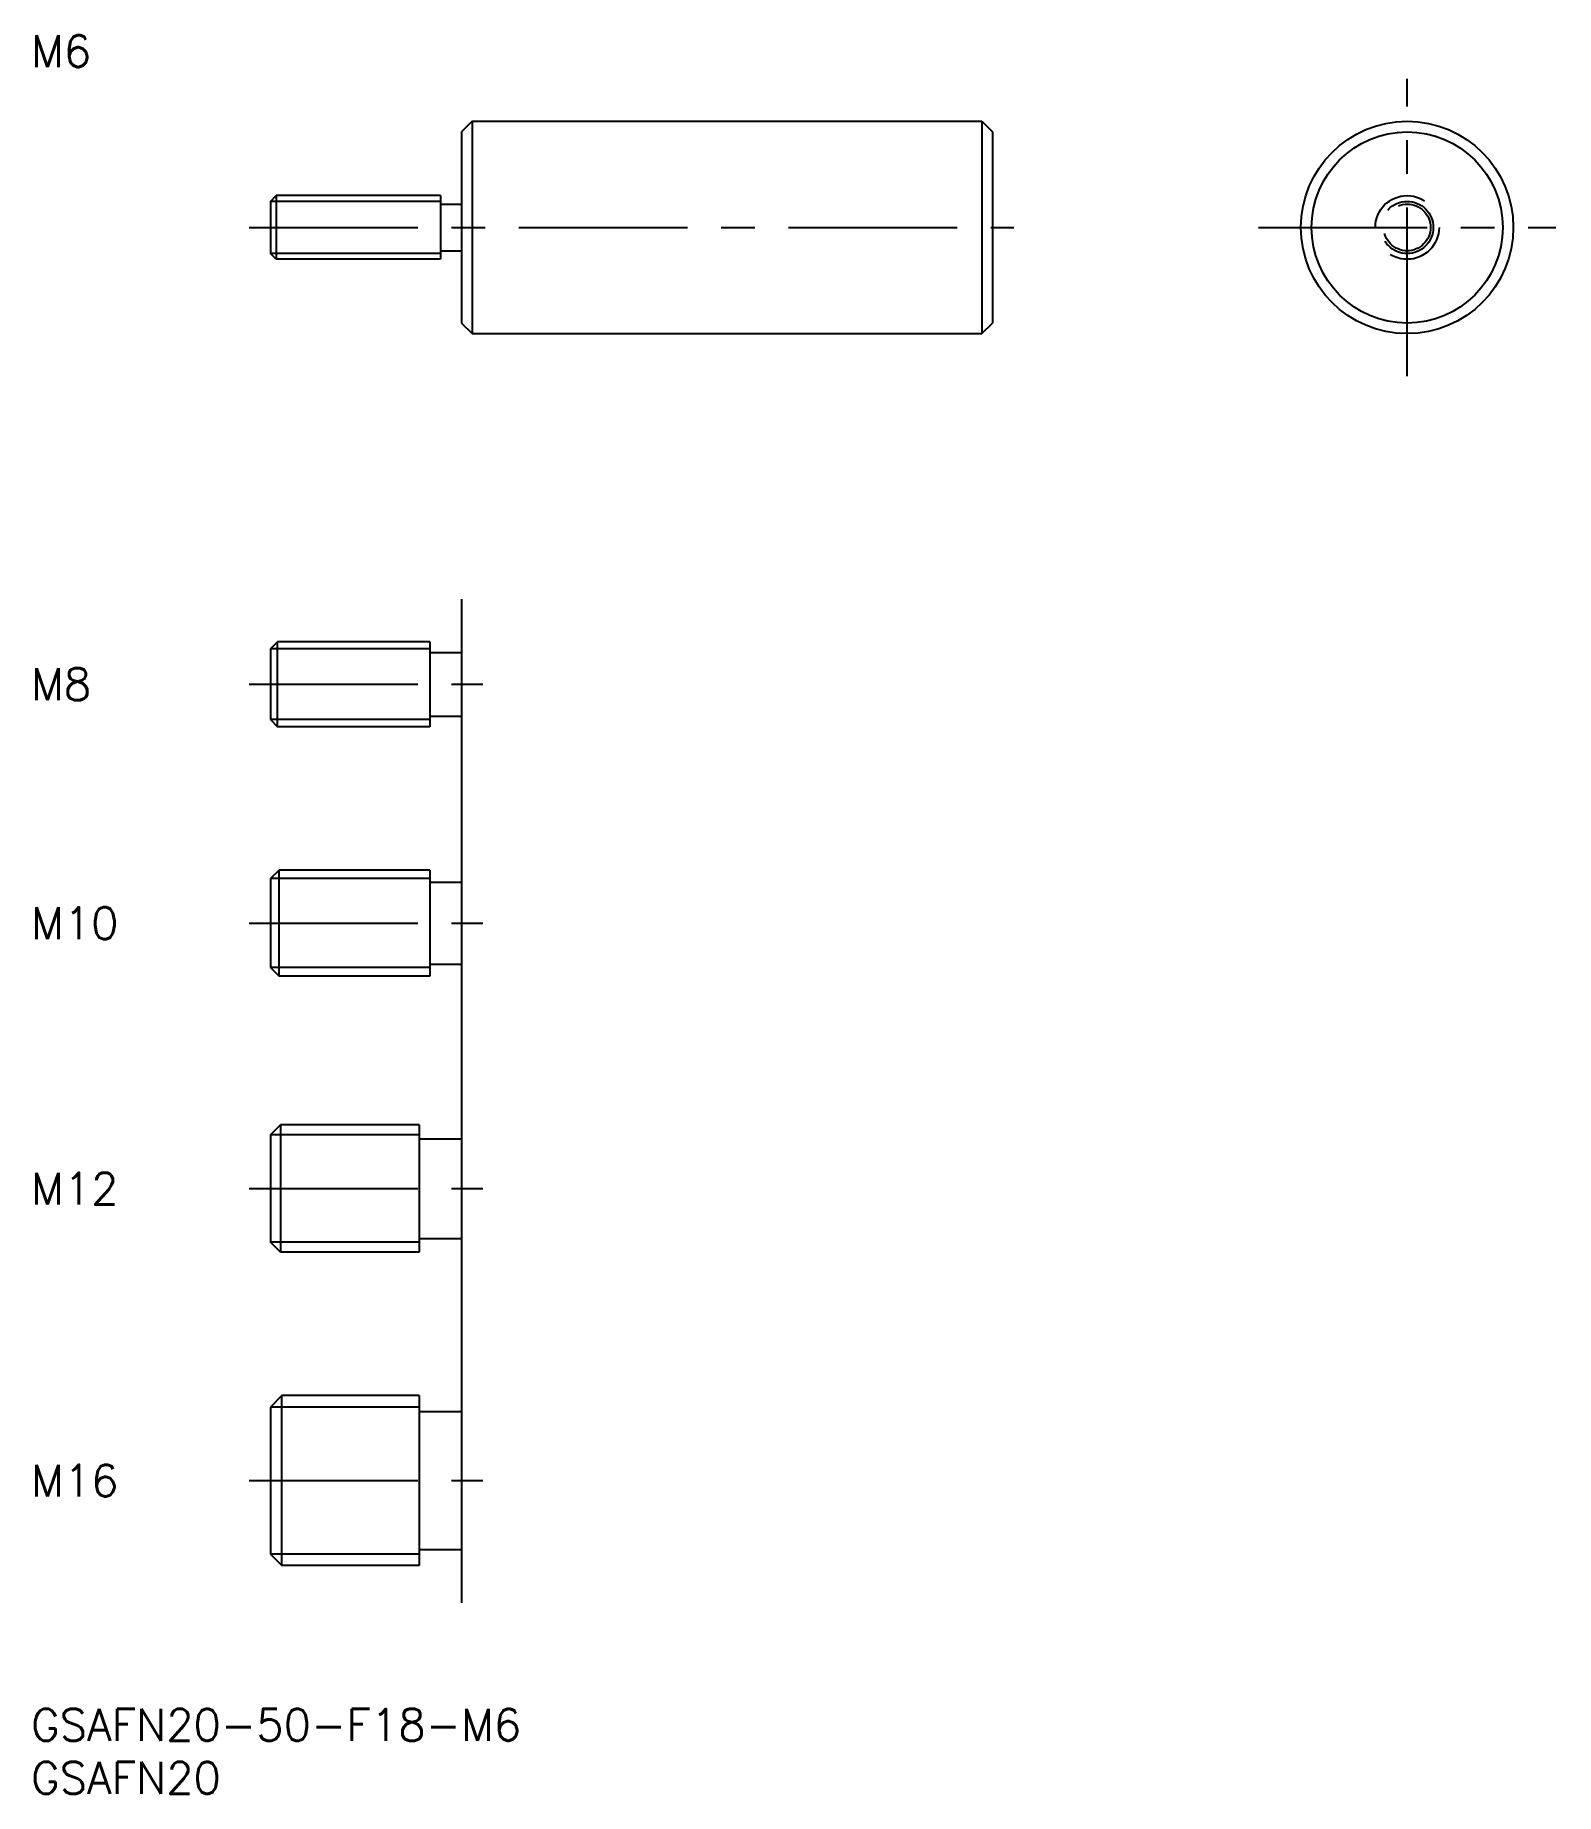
# Model space of a CAD drawing. Extents: x 0 to 144, y -8 to 158.
import ezdxf

# ---------------------------------------------------------------- set-up
doc = ezdxf.new("R2010")
doc.units = 0
doc.header["$LTSCALE"] = 0.5
doc.linetypes.add('CENTER', pattern=[50.8, 31.75, -6.35, 6.35, -6.35])
doc.linetypes.add('DASHED', pattern=[19.05, 12.7, -6.35])
for name, color, linetype in [('MSM_CENTER', 1, 'CENTER'), ('MSM_CONTINUOUS', 7, 'CONTINUOUS'), ('MSM_DASHED', 4, 'DASHED'), ('MSM_NARROW', 5, 'CONTINUOUS'), ('MSM_PART_NUMBER', 7, 'CONTINUOUS')]:
    doc.layers.add(name, color=color, linetype=linetype)
doc.styles.get("Standard").update_dxf_attribs({"font": 'txt.shx', "height": 3, "bigfont": 'bigfont.shx'})

# ---------------------------------------------------------------- blocks, each defined once
blk = doc.blocks.new('*U30')
at = {"layer": 'MSM_PART_NUMBER'}
blk.add_text('GSAFN20-50-F18-M6', height=3, dxfattribs=at).set_placement((0, -3))
blk = doc.blocks.new('*U31')
at = {"layer": 'MSM_PART_NUMBER'}
blk.add_text('GSAFN20', height=3, dxfattribs=at).set_placement((0, -8))
blk = doc.blocks.new('*U33')
at = {"layer": 'MSM_PART_NUMBER'}
blk.add_text('M10', height=3, dxfattribs=at).set_placement((0, 72.5))
blk = doc.blocks.new('*U34')
at = {"layer": 'MSM_PART_NUMBER'}
blk.add_text('M12', height=3, dxfattribs=at).set_placement((0, 47.5))
blk = doc.blocks.new('*U35')
at = {"layer": 'MSM_PART_NUMBER'}
blk.add_text('M16', height=3, dxfattribs=at).set_placement((0, 20))
blk = doc.blocks.new('*U36')
at = {"layer": 'MSM_PART_NUMBER'}
blk.add_text('M8', height=3, dxfattribs=at).set_placement((0, 95))
blk = doc.blocks.new('*U37')
at = {"layer": 'MSM_PART_NUMBER'}
blk.add_text('M6', height=3, dxfattribs=at).set_placement((0, 154.63))

msp = doc.modelspace()

# ---------------------------------------------------------------- linework, layer by layer
at = {"layer": 'MSM_CENTER'}
for p, q in [((129.61, 125.52), (129.61, 153.52)), ((20.55, 139.52), (92.55, 139.52)), ((115.61, 139.52), (143.61, 139.52)), ((20.55, 96.5), (42.55, 96.5)), ((20.55, 74), (42.55, 74)), ((20.55, 49), (42.55, 49)), ((20.55, 21.5), (42.55, 21.5))]:
    msp.add_line(p, q, dxfattribs=at)
at = {"layer": 'MSM_CONTINUOUS'}
for p, q in [((41.55, 149.52), (40.55, 148.52)), ((41.55, 149.52), (89.55, 149.52)), ((41.55, 149.52), (41.55, 129.52)), ((89.55, 149.52), (90.55, 148.52)), ((89.55, 149.52), (89.55, 129.52)), ((40.55, 148.52), (40.55, 130.52)), ((90.55, 148.52), (90.55, 130.52)), ((22.55, 141.98), (23.09, 142.52)), ((23.09, 142.52), (23.09, 136.52)), ((38.55, 142.52), (23.09, 142.52)), ((38.55, 142.52), (38.55, 136.52)), ((22.55, 141.98), (22.55, 137.06)), ((38.55, 141.72), (40.55, 141.72)), ((23.09, 136.52), (22.55, 137.06)), ((38.55, 136.52), (23.09, 136.52)), ((38.55, 137.32), (40.55, 137.32)), ((40.55, 130.52), (41.55, 129.52)), ((41.55, 129.52), (89.55, 129.52)), ((89.55, 129.52), (90.55, 130.52)), ((40.55, 104.5), (40.55, 10)), ((23.22, 100.5), (22.55, 99.82)), ((22.55, 99.82), (22.55, 93.18)), ((23.22, 92.5), (23.22, 100.5)), ((37.55, 100.5), (23.22, 100.5)), ((37.55, 100.5), (37.55, 92.5)), ((37.55, 99.5), (40.55, 99.5)), ((22.55, 93.18), (23.22, 92.5)), ((37.55, 93.5), (40.55, 93.5)), ((37.55, 92.5), (23.22, 92.5)), ((23.36, 79), (22.55, 78.19)), ((22.55, 78.19), (22.55, 69.81)), ((37.55, 79), (23.36, 79)), ((23.36, 69), (23.36, 79)), ((37.55, 79), (37.55, 69)), ((37.55, 77.85), (40.55, 77.85)), ((22.55, 69.81), (23.36, 69)), ((37.55, 70.15), (40.55, 70.15)), ((37.55, 69), (23.36, 69)), ((22.55, 54.05), (23.49, 55)), ((23.49, 55), (23.49, 43)), ((36.55, 55), (23.49, 55)), ((36.55, 55), (36.55, 43)), ((22.55, 54.05), (22.55, 43.95)), ((36.55, 53.7), (40.55, 53.7)), ((23.49, 43), (22.55, 43.95)), ((36.55, 44.3), (40.55, 44.3)), ((36.55, 43), (23.49, 43)), ((23.63, 29.5), (22.55, 28.42)), ((22.55, 28.42), (22.55, 14.58)), ((23.63, 13.5), (23.63, 29.5)), ((36.55, 29.5), (23.63, 29.5)), ((36.55, 29.5), (36.55, 13.5)), ((36.55, 28), (40.55, 28)), ((36.55, 15), (40.55, 15)), ((22.55, 14.58), (23.63, 13.5)), ((36.55, 13.5), (23.63, 13.5))]:
    msp.add_line(p, q, dxfattribs=at)
for radius in [10, 9]:
    msp.add_circle((129.61, 139.52), radius, dxfattribs=at)
at = {"layer": 'MSM_DASHED'}
for radius in [3, 2.46, 2.2]:
    msp.add_circle((129.61, 139.52), radius, dxfattribs=at)
at = {"layer": 'MSM_NARROW'}
for p, q in [((38.55, 141.98), (22.55, 141.98)), ((38.55, 137.06), (22.55, 137.06)), ((37.55, 99.82), (22.55, 99.82)), ((37.55, 93.18), (22.55, 93.18)), ((37.55, 78.19), (22.55, 78.19)), ((37.55, 69.81), (22.55, 69.81)), ((36.55, 54.05), (22.55, 54.05)), ((36.55, 43.95), (22.55, 43.95)), ((36.55, 28.42), (22.55, 28.42)), ((36.55, 14.58), (22.55, 14.58))]:
    msp.add_line(p, q, dxfattribs=at)

# ---------------------------------------------------------------- block references
at = {"layer": 'MSM_CONTINUOUS'}
for name in ['*U37', '*U36', '*U33', '*U34', '*U35', '*U30', '*U31']:
    msp.add_blockref(name, (0, 0), dxfattribs=at)

doc.saveas('drawing.dxf')
